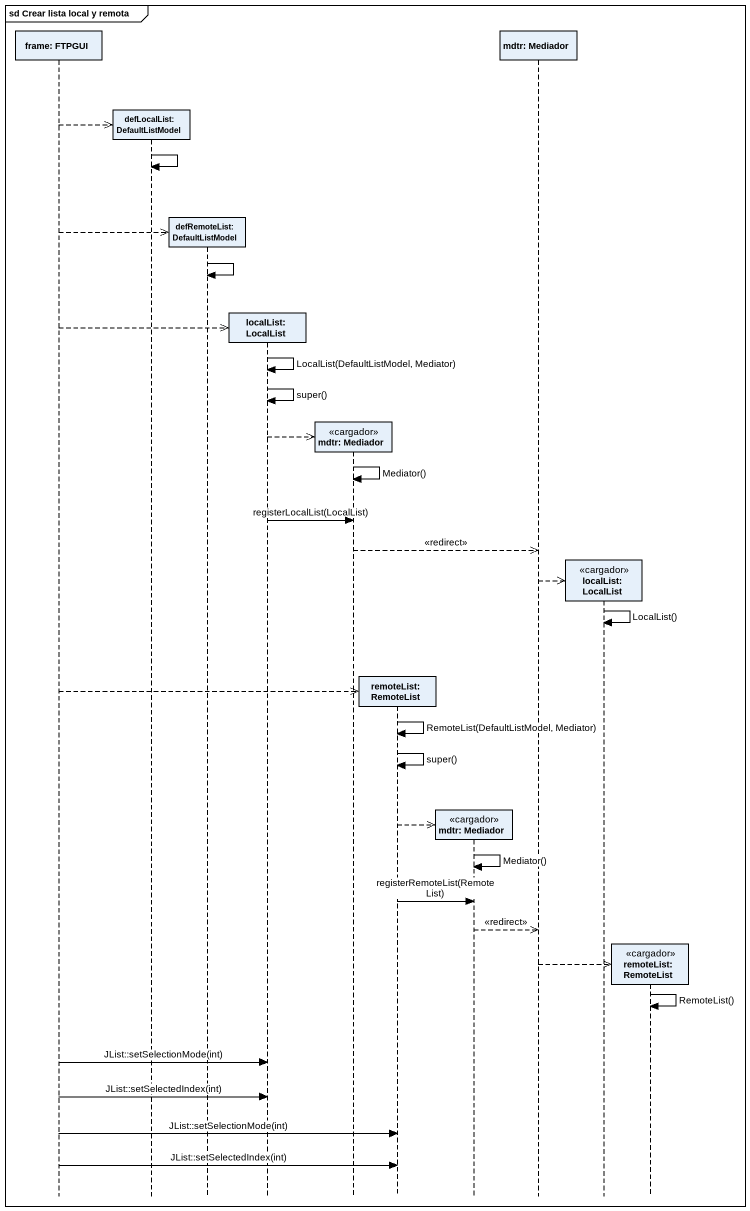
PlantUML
@startuml
mainframe sd Crear lista local y remota
hide footbox
participant "frame: FTPGUI" as frame_FTPGUI
participant "defLocalList: DefaultListModel" as defLocalList
participant "defRemoteList: DefaultListModel" as defRemoteList
participant "localList: LocalList" as localList_LocalList
participant "mdtr: Mediador" as mdtr_Mediador <<cargador>>
participant "remoteList: RemoteList" as remoteList_RemoteList
participant "mdtr: Mediador" as mdtr_Mediador_2 <<cargador>>
participant "mdtr: Mediador" as mdtr_Mediador_3
participant "localList: LocalList" as localList_LocalList_2 <<cargador>>
participant "remoteList: RemoteList" as remoteList_RemoteList_2 <<cargador>>

frame_FTPGUI -->> defLocalList **
defLocalList -> defLocalList
frame_FTPGUI -->> defRemoteList **
defRemoteList -> defRemoteList
frame_FTPGUI -->> localList_LocalList **
localList_LocalList -> localList_LocalList : LocalList(DefaultListModel, Mediator)
localList_LocalList -> localList_LocalList : super()
localList_LocalList -->> mdtr_Mediador **
mdtr_Mediador -> mdtr_Mediador : Mediator()
localList_LocalList -> mdtr_Mediador : registerLocalList(LocalList)
mdtr_Mediador -->> mdtr_Mediador_3 : <<redirect>>
mdtr_Mediador_3 -->> localList_LocalList_2 **
localList_LocalList_2 -> localList_LocalList_2 : LocalList()
frame_FTPGUI -->> remoteList_RemoteList **
remoteList_RemoteList -> remoteList_RemoteList : RemoteList(DefaultListModel, Mediator)
remoteList_RemoteList -> remoteList_RemoteList : super()
remoteList_RemoteList -->> mdtr_Mediador_2 **
mdtr_Mediador_2 -> mdtr_Mediador_2 : Mediator()
remoteList_RemoteList -> mdtr_Mediador_2 : registerRemoteList(RemoteList)
mdtr_Mediador_2 -->> mdtr_Mediador_3 : <<redirect>>
mdtr_Mediador_3 -->> remoteList_RemoteList_2 **
remoteList_RemoteList_2 -> remoteList_RemoteList_2 : RemoteList()
frame_FTPGUI -> localList_LocalList : JList::setSelectionMode(int)
frame_FTPGUI -> localList_LocalList : JList::setSelectedIndex(int)
frame_FTPGUI -> remoteList_RemoteList : JList::setSelectionMode(int)
frame_FTPGUI -> remoteList_RemoteList : JList::setSelectedIndex(int)
@enduml
